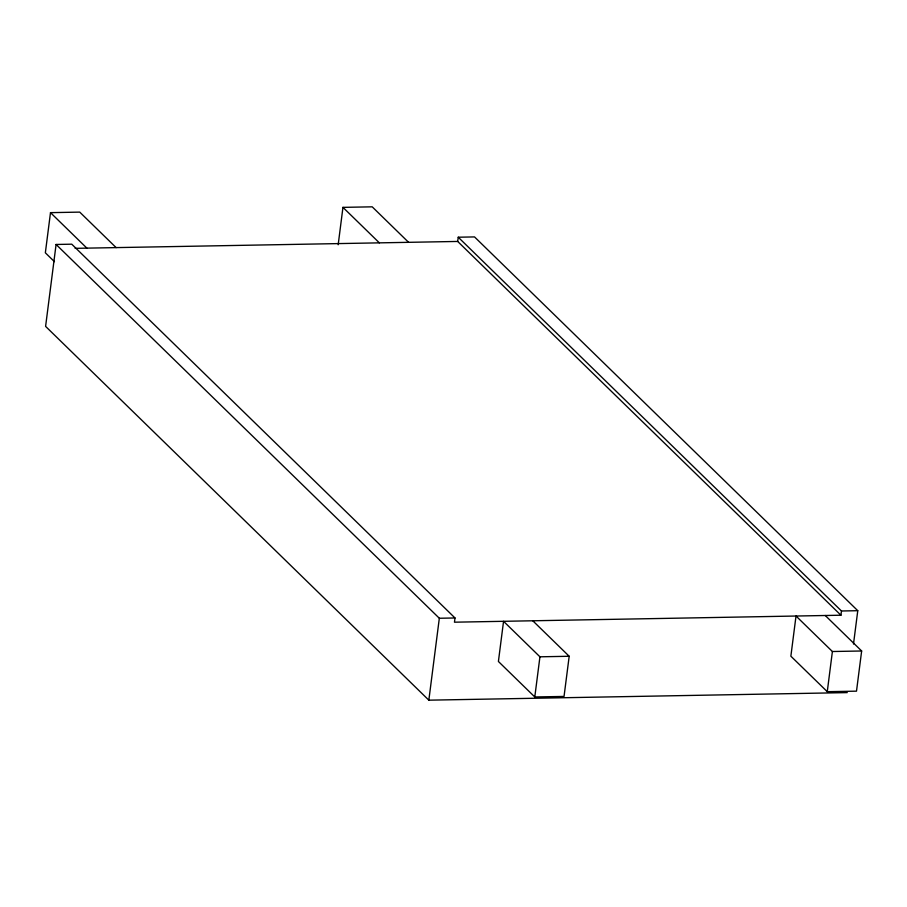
<?xml version="1.0" encoding="UTF-8"?>
<svg xmlns="http://www.w3.org/2000/svg" width="907" height="907" viewBox="0 0 907 907"><rect width="100%" height="100%" fill="white"/><g stroke="black" fill="none" stroke-linecap="round" stroke-linejoin="round"><path stroke-width="1.36" d="M116.13 247.611L79.737 212.113L50.497 212.646L45.35 252.804L54.443 261.681M840.925 615.218L457.684 241.443L458.228 237.215L841.469 610.989L840.925 615.218L454.464 622.191L454.997 617.973L71.755 244.187L56.087 244.471L45.599 326.384L428.841 700.17L847.274 692.608M338.175 244.754L342.959 207.363L372.21 206.83L408.592 242.328M428.841 700.17L439.328 618.257L56.087 244.471M534.79 696.961L539.937 656.804L503.555 621.306L498.408 661.475L534.79 696.961L564.041 696.44L569.188 656.271L532.794 620.785M827.263 691.678L832.399 651.521L796.017 616.023L790.87 656.192L827.263 691.678L856.503 691.157L861.65 650.988L825.257 615.502M853.498 644.015L857.773 610.694L474.531 236.92L458.228 237.215M75.134 248.348L457.684 241.443M439.328 618.257L454.997 617.973M841.469 610.989L857.773 610.694M539.937 656.804L569.188 656.271M832.399 651.521L861.65 650.988M342.959 207.363L379.353 242.849M50.497 212.646L86.879 248.133"/></g></svg>
